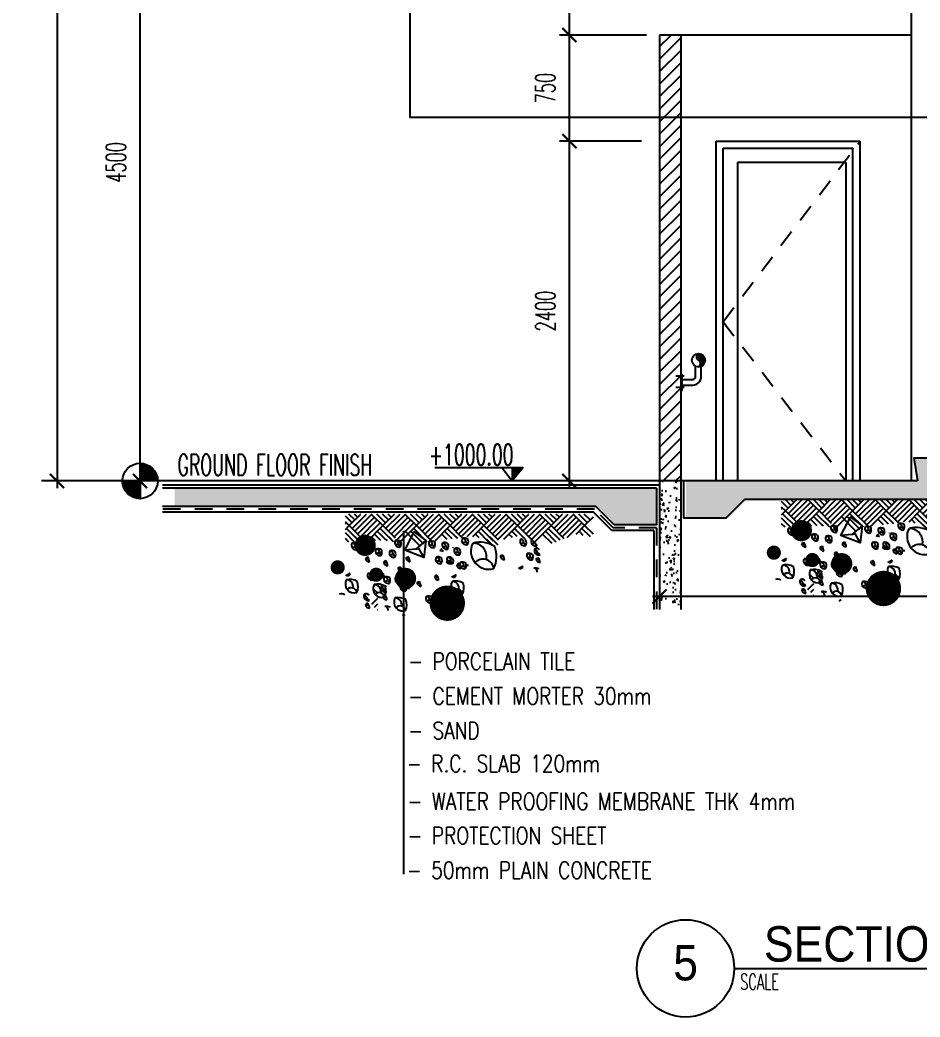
# Model space of a CAD drawing. Extents: x 417906 to 836305, y 43280 to 86914.
# Drawn here: x 418166.91 to 418173.27, y 43448.3 to 43455.34 of the extents above; entities that cross this region are included whole.
import ezdxf
from ezdxf.enums import TextEntityAlignment as Align

# ---------------------------------------------------------------- set-up
doc = ezdxf.new("R2010")
doc.units = 0
doc.header["$MEASUREMENT"] = 0
doc.header["$PDMODE"] = 3
doc.header["$PDSIZE"] = 0.1
doc.linetypes.add('HIDDEN2', pattern=[0.1875, 0.125, -0.0625])
doc.layers.get('0').update_dxf_attribs({"linetype": 'CONTINUOUS'})
doc.layers.get('DEFPOINTS').update_dxf_attribs({"linetype": 'CONTINUOUS'})
for name, color, linetype in [('AC', 2, 'CONTINUOUS'), ('Axisname', 6, 'CONTINUOUS'), ('DIM-OUT', 4, 'CONTINUOUS'), ('DOOR', 4, 'CONTINUOUS'), ('EL', 2, 'CONTINUOUS'), ('EL-LEVS', 4, 'CONTINUOUS'), ('ELE', 3, 'CONTINUOUS'), ('ELEV-LEV', 3, 'CONTINUOUS'), ('ELEV-MARK', 6, 'CONTINUOUS'), ('gravel', 11, 'CONTINUOUS'), ('HAND', 2, 'CONTINUOUS'), ('Hatch', 11, 'CONTINUOUS'), ('HatchA', 11, 'CONTINUOUS'), ('SHAFT', 3, 'CONTINUOUS'), ('TXT', 2, 'CONTINUOUS'), ('TXT1', 2, 'CONTINUOUS'), ('TXT2', 6, 'CONTINUOUS'), ('WALL', 6, 'CONTINUOUS'), ('WIN', 3, 'CONTINUOUS')]:
    doc.layers.add(name, color=color, linetype=linetype)
doc.styles.add('ROMANS', font='ROMANS.shx', dxfattribs={"width": 0.6})
doc.styles.add('TTXT', font='swisse.ttf', dxfattribs={"width": 0.6})
doc.dimstyles.new('STANDARD in', dxfattribs={"dimtxt": 0.14, "dimasz": 0.1, "dimexe": 0.07, "dimexo": 0.05, "dimgap": 0.1, "dimtad": 1, "dimdec": 0, "dimlfac": 1000, "dimzin": 0, "dimdsep": 46, "dimtxsty": 'ROMANS', "dimblk": 'ARCHTICK', "dimcen": 0.05, "dimdle": 0.05, "dimclrd": 4, "dimclre": 4, "dimclrt": 2, "dimadec": 0, "dimazin": 0, "dimtfac": 1, "dimtdec": 0, "dimtmove": 2, "dimatfit": 3, "dimfxl": 0, "dimtolj": 1, "dimtzin": 0, "dimarcsym": 0})
pattern_1 = [(50, (21.14126, 0), (0.14345203652, -0.012550426997), [0.015, -0.165]), (355, (21.14126, 0), (-0.027750266723, 0.15043842674), [0.012, -0.132]), (100.4514, (21.15322, -0.00105), (0.115701876343, 0.13788790841), [0.012748038, -0.1402284224]), (46.1842, (21.14126, 0.04), (0.213448209725, -0.033103802866), [0.0225, -0.2475]), (96.6356, (21.15905, 0.03724), (0.18693254111, 0.19482357418), [0.0191220576, -0.2103426]), (351.1842, (21.14126, 0.04), (0.18693238903, 0.19482372019), [0.018, -0.198]), (21, (21.16126, 0.03), (0.119381410424, -0.080523778133), [0.015, -0.165]), (326, (21.16126, 0.03), (0.048663066384, 0.14503000901), [0.012, -0.132]), (71.4514, (21.17121, 0.02329), (0.168044525716, 0.06450609934), [0.012748038, -0.1402284224]), (37.5, (21.141264, 0), (0.0024319710635, 0.066578770766), [0, -0.1304, 0, -0.134, 0, -0.1325]), (7.5, (21.141264, 0), (0.052613907488, 0.078882342376), [0, -0.0764, 0, -0.1274, 0, -0.0505]), (327.5, (21.096664, 0), (0.1067644872345, -0.004510974347), [0, -0.05, 0, -0.156, 0, -0.207]), (317.5, (21.07666, 0), (0.116637233868, 0.020020996466), [0, -0.065, 0, -0.1036, 0, -0.147])]

# ---------------------------------------------------------------- blocks, each defined once
blk = doc.blocks.new('_ARCHTICK')
at = {"color": 0, "linetype": 'ByBlock', "const_width": 0.15}
blk.add_lwpolyline([(-0.5, -0.5), (0.5, 0.5)], dxfattribs=at)
blk = doc.blocks.new('*D175')
at = {"layer": 'DEFPOINTS', "color": 0}
for p in [(418167.7587, 43456.5847), (418167.9875, 43456.5847), (418167.9875, 43452.0847)]:
    blk.add_point(p, dxfattribs=at)
at = {"layer": 'DIM-OUT', "color": 4, "lineweight": -2}
for p, q in [((418167.7587, 43452.0347), (418167.7587, 43456.6347)), ((418167.9375, 43456.5847), (418167.6887, 43456.5847)), ((418167.9375, 43452.0847), (418167.6887, 43452.0847))]:
    blk.add_line(p, q, dxfattribs=at)
at = {"layer": 'DIM-OUT', "color": 4, "lineweight": -2, "xscale": 0.1, "yscale": 0.1, "zscale": 0.1}
for p, rotation in [((418167.7587, 43456.5847), 90), ((418167.7587, 43452.0847), 270)]:
    blk.add_blockref('_ARCHTICK', p, dxfattribs=dict(at, rotation=rotation))
at = {"layer": 'DIM-OUT', "color": 2, "insert": (418167.5887, 43454.3347), "char_height": 0.14, "attachment_point": 5, "rotation": 90, "style": 'ROMANS'}
blk.add_mtext('\\A1;4500', dxfattribs=at)
blk = doc.blocks.new('*D178')
at = {"layer": 'DEFPOINTS', "color": 0}
for p in [(418167.9435, 43466.4847), (418167.1724, 43452.0847), (418167.9435, 43452.0847)]:
    blk.add_point(p, dxfattribs=at)
at = {"layer": 'DIM-OUT', "color": 4, "lineweight": -2}
for p, q in [((418167.8935, 43466.4847), (418167.1024, 43466.4847)), ((418167.1724, 43466.5347), (418167.1724, 43452.0347)), ((418167.8935, 43452.0847), (418167.1024, 43452.0847))]:
    blk.add_line(p, q, dxfattribs=at)
at = {"layer": 'DIM-OUT', "color": 4, "lineweight": -2, "xscale": 0.1, "yscale": 0.1, "zscale": 0.1}
for p, rotation in [((418167.1724, 43466.4847), 90), ((418167.1724, 43452.0847), 270)]:
    blk.add_blockref('_ARCHTICK', p, dxfattribs=dict(at, rotation=rotation))
at = {"layer": 'DIM-OUT', "color": 2, "insert": (418167.0024, 43459.2847), "char_height": 0.14, "attachment_point": 5, "rotation": 90, "style": 'ROMANS'}
blk.add_mtext('\\A1;14400', dxfattribs=at)
blk = doc.blocks.new('*X9')
at = {"color": 0}
for p, q in [((64.922, 92.304), (64.934, 92.317)), ((64.923, 92.288), (64.952, 92.317)), ((64.925, 92.273), (64.97, 92.317)), ((64.928, 92.258), (64.987, 92.317)), ((64.932, 92.244), (65.005, 92.317)), ((64.937, 92.231), (65.023, 92.317)), ((64.942, 92.218), (65.04, 92.317)), ((64.947, 92.206), (65.058, 92.317)), ((64.953, 92.195), (65.076, 92.317)), ((64.96, 92.184), (65.093, 92.317)), ((64.967, 92.173), (65.111, 92.317)), ((64.975, 92.163), (65.129, 92.317)), ((64.983, 92.153), (65.146, 92.317)), ((64.991, 92.144), (65.164, 92.317)), ((65, 92.135), (65.171, 92.307)), ((65.009, 92.127), (65.171, 92.289)), ((65.019, 92.119), (65.171, 92.271)), ((65.029, 92.111), (65.171, 92.254)), ((65.04, 92.104), (65.171, 92.236)), ((65.051, 92.098), (65.171, 92.218)), ((65.063, 92.092), (65.171, 92.201)), ((65.075, 92.086), (65.171, 92.183)), ((65.088, 92.081), (65.171, 92.165)), ((65.101, 92.077), (65.171, 92.148)), ((65.115, 92.073), (65.171, 92.13)), ((65.13, 92.071), (65.171, 92.112)), ((65.145, 92.068), (65.171, 92.094)), ((65.162, 92.067), (65.171, 92.077))]:
    blk.add_line(p, q, dxfattribs=at)
blk = doc.blocks.new('*X8')
at = {"color": 0}
for p, q in [((65.171, 92.554), (65.184, 92.567)), ((65.171, 92.536), (65.2, 92.565)), ((65.171, 92.519), (65.216, 92.563)), ((65.171, 92.501), (65.23, 92.56)), ((65.171, 92.483), (65.244, 92.556)), ((65.171, 92.466), (65.257, 92.552)), ((65.171, 92.448), (65.27, 92.547)), ((65.171, 92.43), (65.282, 92.541)), ((65.171, 92.413), (65.294, 92.535)), ((65.171, 92.395), (65.305, 92.528)), ((65.171, 92.377), (65.315, 92.521)), ((65.171, 92.36), (65.326, 92.514)), ((65.171, 92.342), (65.335, 92.506)), ((65.171, 92.324), (65.345, 92.497)), ((65.182, 92.317), (65.353, 92.489)), ((65.2, 92.317), (65.362, 92.479)), ((65.217, 92.317), (65.37, 92.469)), ((65.235, 92.317), (65.377, 92.459)), ((65.253, 92.317), (65.384, 92.449)), ((65.27, 92.317), (65.391, 92.437)), ((65.288, 92.317), (65.397, 92.426)), ((65.306, 92.317), (65.402, 92.414)), ((65.323, 92.317), (65.407, 92.401)), ((65.341, 92.317), (65.411, 92.387)), ((65.359, 92.317), (65.415, 92.373)), ((65.376, 92.317), (65.418, 92.359)), ((65.394, 92.317), (65.42, 92.343)), ((65.412, 92.317), (65.421, 92.327))]:
    blk.add_line(p, q, dxfattribs=at)
blk = doc.blocks.new('*D180')
at = {"layer": 'DEFPOINTS', "color": 0}
for p in [(418170.7918, 43454.4847), (418171.3513, 43454.4847), (418171.0207, 43452.0847)]:
    blk.add_point(p, dxfattribs=at)
at = {"layer": 'DIM-OUT', "color": 4, "lineweight": -2}
for p, q in [((418170.7918, 43452.0347), (418170.7918, 43454.5347)), ((418171.3013, 43454.4847), (418170.7218, 43454.4847)), ((418170.9707, 43452.0847), (418170.7218, 43452.0847))]:
    blk.add_line(p, q, dxfattribs=at)
at = {"layer": 'DIM-OUT', "color": 4, "lineweight": -2, "xscale": 0.1, "yscale": 0.1, "zscale": 0.1}
for p, rotation in [((418170.7918, 43454.4847), 90), ((418170.7918, 43452.0847), 270)]:
    blk.add_blockref('_ARCHTICK', p, dxfattribs=dict(at, rotation=rotation))
at = {"layer": 'DIM-OUT', "color": 2, "insert": (418170.6218, 43453.2847), "char_height": 0.14, "attachment_point": 5, "rotation": 90, "style": 'ROMANS'}
blk.add_mtext('\\A1;2400', dxfattribs=at)
blk = doc.blocks.new('*D181')
at = {"layer": 'DEFPOINTS', "color": 0}
for p in [(418170.7918, 43455.2347), (418171.3319, 43455.2347), (418171.3513, 43454.4847)]:
    blk.add_point(p, dxfattribs=at)
at = {"layer": 'DIM-OUT', "color": 4, "lineweight": -2}
for p, q in [((418170.7918, 43454.4347), (418170.7918, 43455.2847)), ((418171.2819, 43455.2347), (418170.7218, 43455.2347)), ((418171.3013, 43454.4847), (418170.7218, 43454.4847))]:
    blk.add_line(p, q, dxfattribs=at)
at = {"layer": 'DIM-OUT', "color": 4, "lineweight": -2, "xscale": 0.1, "yscale": 0.1, "zscale": 0.1}
for p, rotation in [((418170.7918, 43455.2347), 90), ((418170.7918, 43454.4847), 270)]:
    blk.add_blockref('_ARCHTICK', p, dxfattribs=dict(at, rotation=rotation))
at = {"layer": 'DIM-OUT', "color": 2, "insert": (418170.6218, 43454.8597), "char_height": 0.14, "attachment_point": 5, "rotation": 90, "style": 'ROMANS'}
blk.add_mtext('\\A1;750', dxfattribs=at)
blk = doc.blocks.new('*D182')
at = {"layer": 'DEFPOINTS', "color": 0}
for p in [(418170.7918, 43456.5847), (418171.2287, 43456.5847), (418171.3864, 43455.2347)]:
    blk.add_point(p, dxfattribs=at)
at = {"layer": 'DIM-OUT', "color": 4, "lineweight": -2}
for p, q in [((418170.7918, 43455.1847), (418170.7918, 43456.6347)), ((418171.1787, 43456.5847), (418170.7218, 43456.5847)), ((418171.3364, 43455.2347), (418170.7218, 43455.2347))]:
    blk.add_line(p, q, dxfattribs=at)
at = {"layer": 'DIM-OUT', "color": 4, "lineweight": -2, "xscale": 0.1, "yscale": 0.1, "zscale": 0.1}
for p, rotation in [((418170.7918, 43456.5847), 90), ((418170.7918, 43455.2347), 270)]:
    blk.add_blockref('_ARCHTICK', p, dxfattribs=dict(at, rotation=rotation))
at = {"layer": 'DIM-OUT', "color": 2, "insert": (418170.6218, 43455.9097), "char_height": 0.14, "attachment_point": 5, "rotation": 90, "style": 'ROMANS'}
blk.add_mtext('\\A1;1350', dxfattribs=at)
blk = doc.blocks.new('GRAVEL-1')
for p, q in [((0.0234, -0.0234), (0, 0)), ((0.0333, -0.0135), (0.0122, 0.0076)), ((0.0135, -0.0333), (0.0545, 0.0076)), ((0.0234, -0.0432), (0.0743, 0.0076)), ((0.0432, -0.0036), (0.032, 0.0076)), ((0.0333, -0.0531), (0.0927, 0.0063)), ((0.0531, 0.0063), (0.0518, 0.0076)), ((0.1323, -0.0333), (0.0914, 0.0076)), ((0.1422, -0.0234), (0.1112, 0.0076)), ((0.1521, -0.0135), (0.131, 0.0076)), ((0.1323, -0.0333), (0.1733, 0.0076)), ((0.1422, -0.0432), (0.1931, 0.0076)), ((0.162, -0.0036), (0.1508, 0.0076)), ((0.1521, -0.0531), (0.2115, 0.0063)), ((0.1719, 0.0063), (0.1706, 0.0076)), ((0.2511, -0.0333), (0.2102, 0.0076)), ((0.261, -0.0234), (0.23, 0.0076)), ((0.2709, -0.0135), (0.2498, 0.0076)), ((0.2511, -0.0333), (0.292, 0.0076)), ((0.261, -0.0432), (0.3118, 0.0076)), ((0.2808, -0.0036), (0.2696, 0.0076)), ((0.2709, -0.0531), (0.3303, 0.0063)), ((0.2907, 0.0063), (0.2894, 0.0076)), ((0.3699, -0.0333), (0.329, 0.0076)), ((0.3798, -0.0234), (0.3488, 0.0076)), ((0.3897, -0.0135), (0.3686, 0.0076)), ((0.3699, -0.0333), (0.4108, 0.0076)), ((0.3798, -0.0432), (0.4306, 0.0076)), ((0.3996, -0.0036), (0.3884, 0.0076)), ((0.3897, -0.0531), (0.4491, 0.0063)), ((0.4095, 0.0063), (0.4082, 0.0076)), ((0.4887, -0.0333), (0.4478, 0.0076)), ((0.4986, -0.0234), (0.4676, 0.0076)), ((0.5085, -0.0135), (0.4874, 0.0076)), ((0.4887, -0.0333), (0.5296, 0.0076)), ((0.4986, -0.0432), (0.5494, 0.0076)), ((0.5184, -0.0036), (0.5072, 0.0076)), ((0.5085, -0.0531), (0.5679, 0.0063)), ((0.5283, 0.0063), (0.527, 0.0076)), ((0.6075, -0.0333), (0.5666, 0.0076)), ((0.6174, -0.0234), (0.5864, 0.0076)), ((0.6273, -0.0135), (0.6062, 0.0076)), ((0.6075, -0.0333), (0.6484, 0.0076)), ((0.6174, -0.0432), (0.6682, 0.0076)), ((0.6372, -0.0036), (0.626, 0.0076)), ((0.6273, -0.0531), (0.6867, 0.0063)), ((0.6471, 0.0063), (0.6458, 0.0076)), ((0.7263, -0.0333), (0.6854, 0.0076)), ((0.7362, -0.0234), (0.7052, 0.0076)), ((0.7461, -0.0135), (0.725, 0.0076)), ((0.7263, -0.0333), (0.7672, 0.0076)), ((0.7362, -0.0432), (0.787, 0.0076)), ((0.756, -0.0036), (0.7448, 0.0076)), ((0.7461, -0.0531), (0.8055, 0.0063)), ((0.7659, 0.0063), (0.7646, 0.0076)), ((0.8451, -0.0333), (0.8042, 0.0076)), ((0.855, -0.0234), (0.824, 0.0076)), ((0.8649, -0.0135), (0.8438, 0.0076)), ((0.0135, -0.0333), (0, -0.0198)), ((0, -0.0271), (0.0036, -0.0234)), ((0, -0.0469), (0.0135, -0.0333)), ((0.0715, -0.0913), (0.0135, -0.0333)), ((0.0432, -0.063), (0.1026, -0.0036)), ((0.0531, -0.0729), (0.1125, -0.0135)), ((0.063, -0.0828), (0.1224, -0.0234)), ((0.0743, -0.0913), (0.1323, -0.0333)), ((0.1767, -0.0777), (0.1323, -0.0333)), ((0.162, -0.063), (0.2214, -0.0036)), ((0.1719, -0.0729), (0.2313, -0.0135)), ((0.1732, -0.0915), (0.2412, -0.0234)), ((0.1893, -0.0951), (0.2511, -0.0333)), ((0.3091, -0.0913), (0.2511, -0.0333)), ((0.2808, -0.063), (0.3402, -0.0036)), ((0.2907, -0.0729), (0.3501, -0.0135)), ((0.3006, -0.0828), (0.36, -0.0234)), ((0.3119, -0.0913), (0.3699, -0.0333)), ((0.4126, -0.076), (0.3699, -0.0333)), ((0.3996, -0.063), (0.459, -0.0036)), ((0.4095, -0.0729), (0.4689, -0.0135)), ((0.4306, -0.0717), (0.4788, -0.0234)), ((0.4507, -0.0714), (0.4887, -0.0333)), ((0.5404, -0.085), (0.4887, -0.0333)), ((0.5184, -0.063), (0.5778, -0.0036)), ((0.5283, -0.0729), (0.5877, -0.0135)), ((0.5382, -0.0828), (0.5976, -0.0234)), ((0.5595, -0.0813), (0.6075, -0.0333)), ((0.6674, -0.0932), (0.6075, -0.0333)), ((0.6372, -0.063), (0.6966, -0.0036)), ((0.6471, -0.0729), (0.7065, -0.0135)), ((0.657, -0.0828), (0.7164, -0.0234)), ((0.6666, -0.0931), (0.7263, -0.0333)), ((0.7727, -0.0798), (0.7263, -0.0333)), ((0.756, -0.063), (0.8154, -0.0036)), ((0.7659, -0.0729), (0.8253, -0.0135)), ((0.7828, -0.0758), (0.8352, -0.0234)), ((0.8154, -0.063), (0.8451, -0.0333)), ((0.8451, -0.0333), (0.8759, -0.0025)), ((0.8759, -0.0641), (0.8451, -0.0333)), ((0.032, -0.0913), (0, -0.0594)), ((0.0517, -0.0913), (0.0036, -0.0432)), ((0.1255, -0.0859), (0.1026, -0.063)), ((0.1442, -0.0848), (0.1125, -0.0531)), ((0.1699, -0.0907), (0.1224, -0.0432)), ((0.2616, -0.1032), (0.2115, -0.0531)), ((0.2774, -0.0992), (0.2313, -0.0531)), ((0.2893, -0.0913), (0.2412, -0.0432)), ((0.3598, -0.0826), (0.3402, -0.063)), ((0.3774, -0.0804), (0.3501, -0.0531)), ((0.395, -0.0782), (0.36, -0.0432)), ((0.4722, -0.0763), (0.459, -0.063)), ((0.5071, -0.0913), (0.4689, -0.0531)), ((0.5237, -0.0882), (0.4788, -0.0432)), ((0.5902, -0.0754), (0.5778, -0.063)), ((0.6068, -0.0722), (0.5877, -0.0531)), ((0.6374, -0.0831), (0.5976, -0.0432)), ((0.73, -0.0965), (0.6966, -0.063)), ((0.7447, -0.0913), (0.7065, -0.0531)), ((0.7585, -0.0853), (0.7164, -0.0432)), ((0.8403, -0.0682), (0.8253, -0.0531)), ((0.8652, -0.0733), (0.8352, -0.0432)), ((0.0122, -0.0913), (0, -0.0792)), ((0.0691, -0.1072), (0.0348, -0.0729)), ((0.0881, -0.0881), (0.0828, -0.0828)), ((0.1068, -0.087), (0.0927, -0.0729)), ((0.1479, -0.0871), (0.1437, -0.0828)), ((0.1655, -0.0849), (0.1536, -0.0729)), ((0.3968, -0.0786), (0.3912, -0.0729)), ((0.5196, -0.1024), (0.5001, -0.0828)), ((0.5391, -0.1021), (0.51, -0.0729)), ((0.3811, -0.1121), (0.3811, -0.1106)), ((0.3585, -0.1615), (0.3592, -0.1599)), ((0.3585, -0.163), (0.3585, -0.1615)), ((0.3592, -0.1637), (0.3585, -0.163)), ((0.3592, -0.1599), (0.36, -0.1592)), ((0.3592, -0.1645), (0.3592, -0.1637)), ((0.36, -0.1652), (0.3592, -0.1645)), ((0.36, -0.1592), (0.3615, -0.1577)), ((0.3615, -0.1668), (0.36, -0.1652)), ((0.3615, -0.1569), (0.3638, -0.1569)), ((0.3615, -0.1577), (0.3615, -0.1569)), ((0.3623, -0.1668), (0.3615, -0.1668)), ((0.363, -0.1675), (0.3623, -0.1668)), ((0.363, -0.1622), (0.3661, -0.1615)), ((0.3638, -0.1675), (0.363, -0.1675)), ((0.3638, -0.1569), (0.3638, -0.1577)), ((0.3638, -0.1577), (0.3661, -0.1577)), ((0.3638, -0.1683), (0.3638, -0.1675)), ((0.3691, -0.1683), (0.3638, -0.1683)), ((0.3661, -0.1577), (0.3661, -0.1584)), ((0.3661, -0.1584), (0.3668, -0.1584)), ((0.3661, -0.1615), (0.3699, -0.1607)), ((0.3661, -0.1652), (0.3668, -0.1645)), ((0.3661, -0.166), (0.3661, -0.1652)), ((0.3691, -0.166), (0.3661, -0.166)), ((0.3668, -0.1584), (0.3676, -0.1592)), ((0.3668, -0.1645), (0.3676, -0.1637)), ((0.3676, -0.1592), (0.3691, -0.1592)), ((0.3676, -0.1637), (0.3691, -0.1637)), ((0.3683, -0.1637), (0.3683, -0.1645)), ((0.3714, -0.1637), (0.3683, -0.1637)), ((0.3691, -0.1592), (0.3691, -0.1599)), ((0.3691, -0.1599), (0.3706, -0.1599)), ((0.3691, -0.1615), (0.3691, -0.1607)), ((0.3699, -0.1615), (0.3691, -0.1615)), ((0.3691, -0.163), (0.3691, -0.1637)), ((0.3691, -0.1637), (0.3691, -0.163)), ((0.3691, -0.1637), (0.3706, -0.1637)), ((0.3691, -0.1668), (0.3691, -0.166)), ((0.3752, -0.1668), (0.3691, -0.1668)), ((0.3714, -0.1675), (0.3691, -0.1683)), ((0.3699, -0.1607), (0.3699, -0.1615)), ((0.3706, -0.1599), (0.3706, -0.1607)), ((0.3706, -0.1607), (0.3714, -0.1607)), ((0.3706, -0.1637), (0.3714, -0.1645)), ((0.3714, -0.1607), (0.3714, -0.1615)), ((0.3714, -0.1615), (0.3721, -0.1622)), ((0.3714, -0.1645), (0.3714, -0.1637)), ((0.3737, -0.1675), (0.3714, -0.1675)), ((0.3721, -0.1622), (0.3729, -0.1622)), ((0.3729, -0.1622), (0.3737, -0.1637)), ((0.3737, -0.163), (0.3737, -0.1675)), ((0.3737, -0.1637), (0.3737, -0.1645)), ((0.3737, -0.1645), (0.3744, -0.1645)), ((0.3744, -0.1645), (0.3752, -0.1652)), ((0.3752, -0.1652), (0.3759, -0.1652)), ((0.3759, -0.166), (0.3752, -0.1668)), ((0.3759, -0.1652), (0.3759, -0.166)), ((0.4287, -0.174), (0.4272, -0.174)), ((0.4295, -0.1747), (0.4287, -0.174)), ((0.434, -0.1747), (0.4295, -0.1747)), ((0.4348, -0.174), (0.434, -0.1747)), ((0.0036, -0.2073), (0.0052, -0.2073)), ((0.0036, -0.2089), (0.0036, -0.2073)), ((0.0044, -0.2096), (0.0036, -0.2089)), ((0.0044, -0.2104), (0.0044, -0.2096)), ((0.0059, -0.2104), (0.0044, -0.2104)), ((0.0052, -0.2066), (0.0067, -0.2066)), ((0.0052, -0.2073), (0.0052, -0.2066)), ((0.0067, -0.2111), (0.0059, -0.2104)), ((0.0067, -0.2066), (0.0074, -0.2058)), ((0.0112, -0.2111), (0.0067, -0.2111)), ((0.0074, -0.2058), (0.009, -0.2058)), ((0.009, -0.2058), (0.0097, -0.2051)), ((0.0097, -0.2051), (0.0105, -0.2043)), ((0.0105, -0.2043), (0.0112, -0.2043)), ((0.0112, -0.2043), (0.012, -0.2035)), ((0.012, -0.2104), (0.0112, -0.2111)), ((0.012, -0.2035), (0.0127, -0.2028)), ((0.0127, -0.2096), (0.012, -0.2104)), ((0.0127, -0.2028), (0.0135, -0.202)), ((0.0143, -0.2089), (0.0127, -0.2096)), ((0.0135, -0.202), (0.0158, -0.202)), ((0.0143, -0.2051), (0.0143, -0.2089)), ((0.015, -0.2028), (0.015, -0.2035)), ((0.0158, -0.2028), (0.015, -0.2028)), ((0.0158, -0.202), (0.0158, -0.2028)), ((0.3828, -0.2115), (0.3835, -0.2107)), ((0.3835, -0.2107), (0.3843, -0.21)), ((0.3843, -0.21), (0.385, -0.21)), ((0.385, -0.21), (0.3858, -0.2092)), ((0.3858, -0.2092), (0.3865, -0.2085)), ((0.3865, -0.2085), (0.3873, -0.2077)), ((0.3873, -0.2077), (0.3896, -0.2077)), ((0.3881, -0.2107), (0.3881, -0.2145)), ((0.3888, -0.2085), (0.3888, -0.2092)), ((0.3896, -0.2085), (0.3888, -0.2085)), ((0.3896, -0.2077), (0.3896, -0.2085)), ((0.6134, -0.1823), (0.6149, -0.1823)), ((0.6134, -0.1838), (0.6134, -0.1823)), ((0.6142, -0.1846), (0.6134, -0.1838)), ((0.6142, -0.1853), (0.6142, -0.1846)), ((0.6157, -0.1853), (0.6142, -0.1853)), ((0.6149, -0.1815), (0.6164, -0.1815)), ((0.6149, -0.1823), (0.6149, -0.1815)), ((0.6164, -0.1861), (0.6157, -0.1853)), ((0.6164, -0.1815), (0.6172, -0.1808)), ((0.621, -0.1861), (0.6164, -0.1861)), ((0.6172, -0.1808), (0.6187, -0.1808)), ((0.6187, -0.1808), (0.6195, -0.18)), ((0.6195, -0.18), (0.6202, -0.1792)), ((0.6202, -0.1792), (0.621, -0.1792)), ((0.621, -0.1792), (0.6217, -0.1785)), ((0.6217, -0.1853), (0.621, -0.1861)), ((0.6217, -0.1785), (0.6225, -0.1777)), ((0.6225, -0.1846), (0.6217, -0.1853)), ((0.6225, -0.1777), (0.6233, -0.177)), ((0.624, -0.1838), (0.6225, -0.1846)), ((0.6233, -0.177), (0.6255, -0.177)), ((0.624, -0.18), (0.624, -0.1838)), ((0.6248, -0.1777), (0.6248, -0.1785)), ((0.6255, -0.1777), (0.6248, -0.1777)), ((0.6255, -0.177), (0.6255, -0.1777)), ((0.2268, -0.2325), (0.2252, -0.2325)), ((0.2275, -0.2333), (0.2268, -0.2325)), ((0.2321, -0.2333), (0.2275, -0.2333)), ((0.2328, -0.2325), (0.2321, -0.2333)), ((0.3774, -0.213), (0.379, -0.213)), ((0.3774, -0.2145), (0.3774, -0.213)), ((0.3782, -0.2153), (0.3774, -0.2145)), ((0.3782, -0.216), (0.3782, -0.2153)), ((0.3797, -0.216), (0.3782, -0.216)), ((0.379, -0.2122), (0.3805, -0.2122)), ((0.379, -0.213), (0.379, -0.2122)), ((0.3805, -0.2168), (0.3797, -0.216)), ((0.3805, -0.2122), (0.3812, -0.2115)), ((0.385, -0.2168), (0.3805, -0.2168)), ((0.3812, -0.2115), (0.3828, -0.2115)), ((0.3858, -0.216), (0.385, -0.2168)), ((0.3865, -0.2153), (0.3858, -0.216)), ((0.3881, -0.2145), (0.3865, -0.2153)), ((0.113, -0.2713), (0.1018, -0.2601)), ((0.0932, -0.3109), (0.1141, -0.29)), ((0.1031, -0.3208), (0.1141, -0.3098)), ((0.113, -0.3307), (0.1141, -0.3296)), ((0.3868, -0.3396), (0.3883, -0.3396)), ((0.3868, -0.3412), (0.3868, -0.3396)), ((0.3876, -0.3419), (0.3868, -0.3412)), ((0.3876, -0.3427), (0.3876, -0.3419)), ((0.3891, -0.3427), (0.3876, -0.3427)), ((0.3883, -0.3389), (0.3898, -0.3389)), ((0.3883, -0.3396), (0.3883, -0.3389)), ((0.3898, -0.3434), (0.3891, -0.3427)), ((0.3898, -0.3389), (0.3906, -0.3381)), ((0.3944, -0.3434), (0.3898, -0.3434)), ((0.3906, -0.3381), (0.3921, -0.3381)), ((0.3921, -0.3381), (0.3929, -0.3374)), ((0.3929, -0.3374), (0.3936, -0.3366)), ((0.3936, -0.3366), (0.3944, -0.3366)), ((0.3944, -0.3366), (0.3951, -0.3359)), ((0.3951, -0.3427), (0.3944, -0.3434))]:
    blk.add_line(p, q)
for points in [[(0.2483, -0.117), (0.2096, -0.1197), (0.2434, -0.0559), (0.2846, -0.0859), (0.2483, -0.117), (0.2598, -0.113)], [(0.2771, -0.1459), (0.2096, -0.1197), (0.2434, -0.0559), (0.2846, -0.0859), (0.2771, -0.1459), (0.2598, -0.113)]]:
    blk.add_lwpolyline(points)
for centre, radius, start, end in [((0.0374, -0.1028), 0.0158, 152.5985, 286.2909), ((0.0295, -0.1202), 0.0255, 58.8595, 103.9678), ((0.0235, -0.1075), 0.012, 347.2666, 90.4292), ((0.019, -0.1072), 0.0253, 334.8478, 20.4244), ((0.1901, -0.0934), 0.0158, 152.5985, 286.2909), ((0.1821, -0.1108), 0.0255, 58.8595, 103.9678), ((0.1761, -0.0981), 0.012, 347.2666, 90.4292), ((0.1849, -0.11), 0.00965, 8.1957, 137.54), ((0.1716, -0.0978), 0.0253, 334.8478, 20.4244), ((0.3102, -0.0958), 0.0158, 152.5985, 286.2909), ((0.3023, -0.1132), 0.0255, 58.8595, 103.9678), ((0.2962, -0.1005), 0.012, 347.2666, 90.4292), ((0.3051, -0.1123), 0.00965, 8.1957, 137.54), ((0.2917, -0.1002), 0.0253, 334.8478, 20.4244), ((0.3571, -0.1012), 0.0158, 152.5985, 286.2909), ((0.3492, -0.1186), 0.0255, 58.8595, 103.9678), ((0.3431, -0.1059), 0.012, 347.2666, 90.4292), ((0.3387, -0.1056), 0.0253, 334.8478, 20.4244), ((0.4275, -0.0852), 0.0158, 152.5985, 286.2909), ((0.4195, -0.1026), 0.0255, 58.8595, 103.9678), ((0.4135, -0.0899), 0.012, 347.2666, 90.4292), ((0.4224, -0.1018), 0.00965, 8.1957, 137.54), ((0.409, -0.0896), 0.0253, 334.8478, 20.4244), ((0.5064, -0.1241), 0.0634, 152.5985, 286.2909), ((0.4747, -0.1938), 0.1018, 58.8595, 103.9678), ((0.4505, -0.143), 0.048, 347.2666, 90.4292), ((0.6325, -0.0888), 0.0158, 152.5985, 286.2909), ((0.6185, -0.0935), 0.012, 347.2666, 90.4292), ((0.6274, -0.1054), 0.00965, 8.1957, 137.54), ((0.614, -0.0933), 0.0253, 334.8478, 20.4244), ((0.6722, -0.0893), 0.0158, 152.5985, 286.2909), ((0.6671, -0.1059), 0.00965, 8.1957, 137.54), ((0.0323, -0.1194), 0.00965, 8.1957, 137.54), ((0.1222, -0.1235), 0.0158, 152.5985, 286.2909), ((0.1143, -0.1409), 0.0255, 58.8595, 103.9678), ((0.1083, -0.1282), 0.012, 347.2666, 90.4292), ((0.1171, -0.1401), 0.00965, 8.1957, 137.54), ((0.1038, -0.128), 0.0253, 334.8478, 20.4244), ((0.171, -0.1296), 0.0158, 152.5985, 286.2909), ((0.1631, -0.147), 0.0255, 58.8595, 103.9678), ((0.157, -0.1343), 0.012, 347.2666, 90.4292), ((0.1659, -0.1462), 0.00965, 8.1957, 137.54), ((0.1525, -0.1341), 0.0253, 334.8478, 20.4244), ((0.6916, -0.7313), 0.7072, 119.6482, 120.4094), ((0.3253, -0.1744), 0.0536, 67.0537, 81.1235), ((0.352, -0.1177), 0.00965, 8.1957, 137.54), ((0.3994, -0.121), 0.0158, 152.5985, 286.2909), ((0.3915, -0.1384), 0.0255, 58.8595, 103.9678), ((0.3854, -0.1257), 0.012, 347.2666, 90.4292), ((0.3943, -0.1375), 0.00965, 8.1957, 137.54), ((0.3809, -0.1254), 0.0253, 334.8478, 20.4244), ((0.4326, -0.1419), 0.1012, 334.8478, 20.4244), ((0.9049, -0.7515), 0.7072, 119.6482, 120.4094), ((0.5282, -0.1568), 0.0335, 4.0809, 36.4887), ((0.6562, -0.1392), 0.0158, 152.5985, 286.2909), ((0.6483, -0.1567), 0.0255, 58.8595, 103.9678), ((0.6423, -0.144), 0.012, 347.2666, 90.4292), ((0.6378, -0.1437), 0.0253, 334.8478, 20.4244), ((0.6831, -0.1215), 0.0158, 152.5985, 286.2909), ((0.6746, -0.1263), 0.0133, 32.5978, 114.4008), ((0.6003, -0.1724), 0.09, 27.4572, 40.2486), ((0.6765, -0.1431), 0.0129, 30.1038, 115.6319), ((0.4286, -0.7591), 0.7072, 119.6482, 120.4094), ((0.0623, -0.2021), 0.0536, 67.0537, 81.1235), ((0.0869, -0.1453), 0.0168, 193.357, 264.1172), ((0.0869, -0.1453), 0.0168, 193.357, 264.1172), ((0.0518, -0.1644), 0.0335, 4.0809, 36.4887), ((0.4926, -0.7723), 0.7072, 119.6482, 120.4094), ((0.151, -0.1585), 0.0168, 193.357, 264.1172), ((0.151, -0.1585), 0.0168, 193.357, 264.1172), ((0.1264, -0.2153), 0.0536, 67.0537, 81.1235), ((0.1159, -0.1776), 0.0335, 4.0809, 36.4887), ((0.5717, -0.7579), 0.7072, 119.6482, 120.4094), ((0.2055, -0.2009), 0.0536, 67.0537, 81.1235), ((0.2301, -0.1441), 0.0168, 193.357, 264.1172), ((0.2301, -0.1441), 0.0168, 193.357, 264.1172), ((0.195, -0.1632), 0.0335, 4.0809, 36.4887), ((0.3345, -0.152), 0.0158, 152.5985, 286.2909), ((0.3266, -0.1694), 0.0255, 58.8595, 103.9678), ((0.3205, -0.1567), 0.012, 347.2666, 90.4292), ((0.3294, -0.1686), 0.00965, 8.1957, 137.54), ((0.316, -0.1565), 0.0253, 334.8478, 20.4244), ((0.3742, -0.1525), 0.0158, 152.5985, 286.2909), ((0.3659, -0.1611), 0.0169, 40.6725, 109.9361), ((0.3602, -0.1572), 0.012, 347.2666, 90.4292), ((0.3691, -0.169), 0.00965, 8.1957, 137.54), ((0.366, -0.1588), 0.0155, 324.8703, 34.3225), ((0.7513, -0.7823), 0.7072, 119.6482, 120.4094), ((0.4097, -0.1685), 0.0168, 193.357, 264.1172), ((0.4097, -0.1685), 0.0168, 193.357, 264.1172), ((0.3851, -0.2253), 0.0536, 67.0537, 81.1235), ((0.3746, -0.1876), 0.0335, 4.0809, 36.4887), ((0.4203, -0.17), 0.0158, 152.5985, 286.2909), ((0.4124, -0.1874), 0.0255, 58.8595, 103.9678), ((0.4063, -0.1747), 0.012, 347.2666, 90.4292), ((0.4018, -0.1744), 0.0253, 334.8478, 20.4244), ((0.4859, -0.1904), 0.0386, 8.1957, 137.54), ((0.5387, -0.1945), 0.0536, 67.0537, 81.1235), ((0.5633, -0.1377), 0.0168, 193.357, 264.1172), ((0.5633, -0.1377), 0.0168, 193.357, 264.1172), ((0.6511, -0.1558), 0.00965, 8.1957, 137.54), ((1.0312, -0.7612), 0.7072, 119.6482, 120.4094), ((0.6896, -0.1474), 0.0168, 193.357, 264.1172), ((0.6896, -0.1474), 0.0168, 193.357, 264.1172), ((0.665, -0.2042), 0.0536, 67.0537, 81.1235), ((0.6545, -0.1665), 0.0335, 4.0809, 36.4887), ((0.0934, -0.2097), 0.0158, 152.5985, 286.2909), ((0.0795, -0.2144), 0.012, 347.2666, 90.4292), ((0.075, -0.2142), 0.0253, 334.8478, 20.4244), ((0.4813, -0.8156), 0.7072, 119.6482, 120.4094), ((0.1151, -0.2586), 0.0536, 67.0537, 81.1235), ((0.1397, -0.2018), 0.0168, 193.357, 264.1172), ((0.1397, -0.2018), 0.0168, 193.357, 264.1172), ((0.1046, -0.2209), 0.0335, 4.0809, 36.4887), ((0.5435, -0.7937), 0.7072, 119.6482, 120.4094), ((0.1772, -0.2367), 0.0536, 67.0537, 81.1235), ((0.2018, -0.1799), 0.0168, 193.357, 264.1172), ((0.2018, -0.1799), 0.0168, 193.357, 264.1172), ((0.1667, -0.199), 0.0335, 4.0809, 36.4887), ((0.2168, -0.1909), 0.0158, 152.5985, 286.2909), ((0.2116, -0.2075), 0.00965, 8.1957, 137.54), ((0.1983, -0.1954), 0.0253, 334.8478, 20.4244), ((0.6727, -0.8231), 0.7072, 119.6482, 120.4094), ((0.2959, -0.2284), 0.0335, 4.0809, 36.4887), ((0.4152, -0.1865), 0.00965, 8.1957, 137.54), ((0.6714, -0.2083), 0.0255, 58.8595, 103.9678), ((0.6653, -0.1956), 0.012, 347.2666, 90.4292), ((0.0314, -0.2391), 0.0317, 152.5985, 286.2909), ((0.0156, -0.274), 0.0509, 58.8595, 103.9678), ((0.0035, -0.2486), 0.024, 347.2666, 90.4292), ((-0.0055, -0.2481), 0.0506, 334.8478, 20.4244), ((0.0883, -0.2263), 0.00965, 8.1957, 137.54), ((0.1296, -0.2561), 0.0317, 152.5985, 286.2909), ((0.1138, -0.291), 0.0509, 58.8595, 103.9678), ((0.1017, -0.2656), 0.024, 347.2666, 90.4292), ((0.1419, -0.2533), 0.0158, 152.5985, 286.2909), ((0.1334, -0.2582), 0.0133, 32.5978, 114.4008), ((0.0591, -0.3042), 0.09, 27.4572, 40.2486), ((0.1519, -0.2219), 0.0158, 152.5985, 286.2909), ((0.1439, -0.2394), 0.0255, 58.8595, 103.9678), ((0.1379, -0.2267), 0.012, 347.2666, 90.4292), ((0.1467, -0.2385), 0.00965, 8.1957, 137.54), ((0.1334, -0.2264), 0.0253, 334.8478, 20.4244), ((0.1916, -0.2224), 0.0158, 152.5985, 286.2909), ((0.1833, -0.231), 0.0169, 40.6725, 109.9361), ((0.1776, -0.2271), 0.012, 347.2666, 90.4292), ((0.1864, -0.239), 0.00965, 8.1957, 137.54), ((0.2095, -0.2491), 0.0158, 152.5985, 286.2909), ((0.2016, -0.2665), 0.0255, 58.8595, 103.9678), ((0.1955, -0.2538), 0.012, 347.2666, 90.4292), ((0.1834, -0.2287), 0.0155, 324.8703, 34.3225), ((0.5687, -0.8523), 0.7072, 119.6482, 120.4094), ((0.2025, -0.2953), 0.0536, 67.0537, 81.1235), ((0.227, -0.2385), 0.0168, 193.357, 264.1172), ((0.227, -0.2385), 0.0168, 193.357, 264.1172), ((0.191, -0.2535), 0.0253, 334.8478, 20.4244), ((0.1919, -0.2576), 0.0335, 4.0809, 36.4887), ((0.6105, -0.845), 0.7072, 119.6482, 120.4094), ((0.2443, -0.288), 0.0536, 67.0537, 81.1235), ((0.2689, -0.2312), 0.0168, 193.357, 264.1172), ((0.2689, -0.2312), 0.0168, 193.357, 264.1172), ((0.2338, -0.2503), 0.0335, 4.0809, 36.4887), ((0.331, -0.2093), 0.0168, 193.357, 264.1172), ((0.331, -0.2093), 0.0168, 193.357, 264.1172), ((0.3064, -0.2661), 0.0536, 67.0537, 81.1235), ((0.4052, -0.2448), 0.0317, 152.5985, 286.2909), ((0.3894, -0.2796), 0.0509, 58.8595, 103.9678), ((0.3773, -0.2542), 0.024, 347.2666, 90.4292), ((0.3683, -0.2537), 0.0506, 334.8478, 20.4244), ((-0.0153, -0.3), 0.0255, 58.8595, 103.9678), ((0.0212, -0.2723), 0.0193, 8.1957, 137.54), ((0.0805, -0.2827), 0.0158, 152.5985, 286.2909), ((0.072, -0.2876), 0.0133, 32.5978, 114.4008), ((-0.0022, -0.3336), 0.09, 27.4572, 40.2486), ((0.1194, -0.2893), 0.0193, 8.1957, 137.54), ((0.1353, -0.275), 0.0129, 30.1038, 115.6319), ((0.49, -0.893), 0.7072, 119.6482, 120.4094), ((0.0927, -0.265), 0.0506, 334.8478, 20.4244), ((0.1133, -0.2983), 0.0335, 4.0809, 36.4887), ((0.2044, -0.2656), 0.00965, 8.1957, 137.54), ((0.3664, -0.2882), 0.0158, 152.5985, 286.2909), ((0.3585, -0.3056), 0.0255, 58.8595, 103.9678), ((0.3525, -0.2929), 0.012, 347.2666, 90.4292), ((0.395, -0.278), 0.0193, 8.1957, 137.54), ((0.0739, -0.3044), 0.0129, 30.1038, 115.6319), ((0.4286, -0.9224), 0.7072, 119.6482, 120.4094), ((0.0624, -0.3654), 0.0536, 67.0537, 81.1235), ((0.087, -0.3086), 0.0168, 193.357, 264.1172), ((0.087, -0.3086), 0.0168, 193.357, 264.1172), ((0.0519, -0.3277), 0.0335, 4.0809, 36.4887), ((0.1238, -0.336), 0.0536, 67.0537, 81.1235), ((0.1484, -0.2792), 0.0168, 193.357, 264.1172), ((0.1484, -0.2792), 0.0168, 193.357, 264.1172), ((0.2033, -0.3033), 0.0317, 152.5985, 286.2909), ((0.1874, -0.3382), 0.0509, 58.8595, 103.9678), ((0.1753, -0.3127), 0.024, 347.2666, 90.4292), ((0.1664, -0.3122), 0.0506, 334.8478, 20.4244), ((0.2997, -0.2905), 0.0158, 152.5985, 286.2909), ((0.2918, -0.3079), 0.0255, 58.8595, 103.9678), ((0.2857, -0.2952), 0.012, 347.2666, 90.4292), ((0.2946, -0.3071), 0.00965, 8.1957, 137.54), ((0.2812, -0.2949), 0.0253, 334.8478, 20.4244), ((0.3613, -0.3048), 0.00965, 8.1957, 137.54), ((0.348, -0.2927), 0.0253, 334.8478, 20.4244), ((0.1456, -0.3437), 0.0255, 58.8595, 103.9678), ((0.1396, -0.331), 0.012, 347.2666, 90.4292), ((0.193, -0.3365), 0.0193, 8.1957, 137.54), ((0.56, -0.9624), 0.7072, 119.6482, 120.4094)]:
    blk.add_arc(centre, radius, start, end)
blk = doc.blocks.new('A$C074A62E1')
at = {"layer": 'Hatch'}
for points, const_width in [([(0.6672, 0.5333, 1), (0.7422, 0.5333, 1)], 0.075), ([(0.8741, 0.3779, 1), (0.9241, 0.3779, 1)], 0.05), ([(0.382, 0.3001, 1), (0.457, 0.3001, 1)], 0.075), ([(0.6019, 0.326, 1), (0.6519, 0.326, 1)], 0.05), ([(0.0625, 0.125, 1), (0.1875, 0.125, 1)], 0.125)]:
    blk.add_lwpolyline(points, format="xyb", close=True, dxfattribs=dict(at, const_width=const_width))
blk = doc.blocks.new('A$C56B4539B')
at = {"layer": 'gravel', "xscale": -2, "yscale": 2, "zscale": 2}
blk.add_blockref('GRAVEL-1', (1.7518, 0.7397), dxfattribs=at)
at = {"layer": 'HatchA'}
blk.add_blockref('A$C074A62E1', (0.9072, 0), dxfattribs=at)
blk = doc.blocks.new('*D207')
at = {"layer": 'DEFPOINTS', "color": 0}
for p in [(418171.4282, 43453.2061), (418178.7777, 43453.2324), (418171.4282, 43451.2686)]:
    blk.add_point(p, dxfattribs=at)
at = {"layer": 'Hatch', "color": 4, "lineweight": -2}
for p, q in [((418178.7777, 43453.1824), (418178.7777, 43451.1986)), ((418171.4282, 43453.1561), (418171.4282, 43451.1986)), ((418178.8277, 43451.2686), (418171.3782, 43451.2686))]:
    blk.add_line(p, q, dxfattribs=at)
at = {"layer": 'Hatch', "color": 4, "lineweight": -2, "xscale": 0.1, "yscale": 0.1, "zscale": 0.1, "rotation": 180}
blk.add_blockref('_ARCHTICK', (418171.4282, 43451.2686), dxfattribs=at)
at = {"layer": 'Hatch', "color": 4, "lineweight": -2, "xscale": 0.1, "yscale": 0.1, "zscale": 0.1}
blk.add_blockref('_ARCHTICK', (418178.7777, 43451.2686), dxfattribs=at)
at = {"layer": 'Hatch', "color": 2, "insert": (418175.1202, 43451.4386), "char_height": 0.14, "attachment_point": 5, "style": 'ROMANS'}
blk.add_mtext('\\A1;7350', dxfattribs=at)

msp = doc.modelspace()

# ---------------------------------------------------------------- hatches: boundary and pattern name
at = {"layer": 'ELEV-LEV', "linetype": 'Continuous'}
h = msp.add_hatch(dxfattribs=at)
h.set_pattern_fill('ANSI31', color=6, scale=0.0152, angle=450, style=0)
h.set_pattern_definition([(45, (418236.6130133, 43463.3427164), (0.001343502884, -0.001343502884), [])])
h.paths.add_polyline_path([(418170.4652, 43452.1789), (418170.3871, 43452.0847), (418170.3871, 43452.1789)])
at = {"layer": 'Hatch'}
h = msp.add_hatch(dxfattribs=at)
h.set_pattern_fill('ANSI31', color=256, scale=0.5, style=0)
h.set_pattern_definition([(45, (71.30375, 0), (-0.044194173824, 0.044194173824), [])])
h.paths.add_polyline_path([(418171.5782, 43455.2347), (418171.4282, 43455.2347), (418171.4282, 43452.0847), (418171.5782, 43452.0847)])
h = msp.add_hatch(dxfattribs=at)
h.set_pattern_fill('AR-CONC', color=256, scale=0.02, style=0)
h.set_pattern_definition([(50, (21.15797, 7e-12), (0.14345203652, -0.012550426997), [0.015, -0.165]), (355, (21.15797, 7e-12), (-0.027750266723, 0.15043842674), [0.012, -0.132]), (100.4514, (21.16992, -0.00105), (0.115701876343, 0.13788790841), [0.012748038, -0.1402284224]), (46.1842, (21.15797, 0.04), (0.213448209725, -0.033103802866), [0.0225, -0.2475]), (96.6356, (21.17576, 0.03724), (0.18693254111, 0.19482357418), [0.0191220576, -0.2103426]), (351.1842, (21.15797, 0.04), (0.18693238903, 0.19482372019), [0.018, -0.198]), (21, (21.17797, 0.03), (0.119381410424, -0.080523778133), [0.015, -0.165]), (326, (21.17797, 0.03), (0.048663066384, 0.14503000901), [0.012, -0.132]), (71.4514, (21.18792, 0.02329), (0.168044525716, 0.06450609934), [0.012748038, -0.1402284224]), (37.5, (21.15797, 7e-12), (0.0024319710635, 0.066578770766), [0, -0.1304, 0, -0.134, 0, -0.1325]), (7.5, (21.15797, 7e-12), (0.052613907488, 0.078882342376), [0, -0.0764, 0, -0.1274, 0, -0.0505]), (327.5, (21.11337, 7e-12), (0.1067644872345, -0.004510974347), [0, -0.05, 0, -0.156, 0, -0.207]), (317.5, (21.09337, 7e-12), (0.116637233868, 0.020020996466), [0, -0.065, 0, -0.1036, 0, -0.147])])
h.paths.add_polyline_path([(418173.7006, 43452.1443), (418174.9863, 43452.8292, -0.153483), (418174.8706, 43453.049), (418174.7251, 43453.049), (418174.7501, 43452.8883), (418174.4251, 43452.8883), (418174.4501, 43452.7275), (418174.1251, 43452.7275), (418174.1501, 43452.5668), (418173.8251, 43452.5668), (418173.8501, 43452.4061), (418173.5251, 43452.4061), (418173.5501, 43452.2454), (418173.2251, 43452.2454), (418173.2501, 43452.0847), (418171.6149, 43452.0847), (418171.6149, 43451.8247), (418171.9149, 43451.8247), (418172.0449, 43451.9547), (418177.1277, 43451.9547), (418177.1277, 43452.0847), (418173.7006, 43452.0847)])
h.paths.add_polyline_path([(418178.5755, 43452.0847), (418177.1277, 43452.0847), (418177.1277, 43451.9547), (418178.1455, 43451.9547), (418178.2755, 43451.8247), (418178.5755, 43451.8247)])
h = msp.add_hatch(dxfattribs=at)
h.set_pattern_fill('STEEL', color=256, scale=0.01875, style=0)
h.set_pattern_definition([(225, (417460.222284, 42169.090697), (0.0016572815184, -0.0016572815184), []), (225, (417460.222284, 42169.0895252), (0.0016572815184, -0.0016572815184), [])])
h.paths.add_polyline_path([(418171.699, 43452.8908, 0.009923), (418171.7008, 43452.8906), (418171.7068, 43452.8906, 0.172234), (418171.7357, 43452.903), (418171.7357, 43452.972, 0.158536), (418171.7093, 43452.9841, 0.728065), (418171.7036, 43452.9373, -0.711609)])
h.paths.add_polyline_path([(418171.7357, 43452.903, 0.209118), (418171.7508, 43452.9375, 0.209118), (418171.7357, 43452.972)])
h = msp.add_hatch(dxfattribs=at)
h.set_pattern_fill('AR-CONC', color=256, scale=0.02, style=0)
h.set_pattern_definition(pattern_1)
h.paths.add_polyline_path([(418171.5782, 43451.9547), (418171.5782, 43452.0847), (418171.4282, 43452.0847), (418171.4282, 43451.2076), (418171.5782, 43451.2076)])
h = msp.add_hatch(dxfattribs=at)
h.set_pattern_fill('AR-CONC', color=256, scale=0.02, style=0)
h.set_pattern_definition(pattern_1)
h.paths.add_polyline_path([(418171.4082, 43452.0347), (418168.0024, 43452.0347), (418168.0024, 43451.9047), (418170.9782, 43451.9047), (418171.1082, 43451.7747), (418171.4082, 43451.7747)])

# ---------------------------------------------------------------- linework, layer by layer
msp.add_lwpolyline([(418169.6673, 43462.1008), (418181.3906, 43462.1008), (418181.3906, 43454.6515), (418169.6673, 43454.6515)], close=True)
at = {"layer": 'AC'}
msp.add_circle((418171.7038, 43452.9375), 0.047, dxfattribs=at)
for centre, start, end in [((418171.714, 43452.9598), 100.93729, 245.16544), ((418171.6932, 43452.9149), 283.42152, 65.16544)]:
    msp.add_arc(centre, 0.0248, start, end, dxfattribs=at)
at = {"layer": 'Axisname'}
msp.add_line((418171.9562, 43448.6421), (418176.1415, 43448.6421), dxfattribs=at)
at = {"layer": 'DOOR', "linetype": 'HIDDEN2'}
for q in [(418172.8449, 43454.4847), (418172.7449, 43452.0847)]:
    msp.add_line((418171.8782, 43453.2097), q, dxfattribs=at)
at = {"layer": 'DOOR'}
for p, q in [((418171.9782, 43454.3347), (418171.9782, 43452.0847)), ((418172.7449, 43454.3347), (418171.9782, 43454.3347)), ((418172.7449, 43454.3347), (418172.7449, 43452.0847))]:
    msp.add_line(p, q, dxfattribs=at)
at = {"layer": 'EL', "color": 6}
for p, q in [((418171.4282, 43455.2347), (418171.4282, 43451.1774)), ((418171.5782, 43455.2347), (418171.4282, 43455.2347)), ((418171.5782, 43455.2347), (418171.5782, 43451.9547)), ((418173.2501, 43452.0847), (418171.4282, 43452.0847)), ((418171.5982, 43452.0847), (418171.5982, 43451.8247)), ((418171.4082, 43452.0347), (418167.9169, 43452.0347)), ((418171.4082, 43452.0347), (418171.4082, 43451.7747)), ((418170.9782, 43451.9047), (418167.9169, 43451.9047)), ((418171.1082, 43451.7747), (418170.9782, 43451.9047)), ((418171.5782, 43451.9547), (418171.5782, 43451.1774)), ((418171.8982, 43451.8247), (418172.0282, 43451.9547)), ((418178.1277, 43451.9547), (418172.0282, 43451.9547)), ((418171.5982, 43451.8247), (418171.8982, 43451.8247)), ((418171.4082, 43451.7747), (418171.1082, 43451.7747))]:
    msp.add_line(p, q, dxfattribs=at)
at = {"layer": 'EL', "color": 6, "linetype": 'HIDDEN2'}
for p, q in [((418170.9699, 43451.8847), (418167.9169, 43451.8847)), ((418171.0999, 43451.7547), (418170.9699, 43451.8847)), ((418171.4082, 43451.7547), (418171.0999, 43451.7547)), ((418171.4082, 43451.7547), (418171.4082, 43451.1774))]:
    msp.add_line(p, q, dxfattribs=at)
at = {"layer": 'EL', "color": 6}
msp.add_lwpolyline([(418173.5501, 43452.2454), (418173.2251, 43452.2454), (418173.2501, 43452.0847)], dxfattribs=at)
at = {"layer": 'EL-LEVS', "color": 11, "linetype": 'HIDDEN2'}
msp.add_line((418170.2852, 43452.0847), (418167.0635, 43452.0847), dxfattribs=at)
at = {"layer": 'ELE'}
msp.add_line((418169.6228, 43449.308), (418169.6228, 43451.7332), dxfattribs=at)
at = {"layer": 'ELEV-LEV', "color": 6}
for p, q in [((418169.8422, 43452.1789), (418170.4652, 43452.1789)), ((418170.3145, 43452.1789), (418170.3871, 43452.0847)), ((418170.4652, 43452.1789), (418170.3871, 43452.0847)), ((418170.3871, 43452.1789), (418170.3871, 43452.0847))]:
    msp.add_line(p, q, dxfattribs=at)
at = {"layer": 'HAND'}
for p, q in [((418171.6832, 43452.8219), (418171.6832, 43452.8953)), ((418171.7232, 43452.8219), (418171.7232, 43452.8947)), ((418171.6027, 43452.824), (418171.544, 43452.824)), ((418171.5782, 43452.8394), (418171.5893, 43452.8394)), ((418171.5893, 43452.7244), (418171.5893, 43452.8394)), ((418171.6027, 43452.7442), (418171.544, 43452.7442)), ((418171.5893, 43452.8019), (418171.6632, 43452.8019)), ((418171.5893, 43452.7619), (418171.6632, 43452.7619)), ((418171.5782, 43452.7244), (418171.5893, 43452.7244))]:
    msp.add_line(p, q, dxfattribs=at)
for radius in [0.06, 0.02]:
    msp.add_arc((418171.6632, 43452.8219), radius, 270, 360, dxfattribs=at)
at = {"layer": 'SHAFT', "linetype": 'ByBlock', "ltscale": 0.3}
for p, q in [((418173.2077, 43455.2347), (418171.5782, 43455.2347)), ((418171.4282, 43452.0847), (418167.9169, 43452.0847)), ((418171.4282, 43452.0547), (418167.9169, 43452.0547)), ((418170.9616, 43451.8647), (418167.9169, 43451.8647)), ((418171.0916, 43451.7347), (418170.9616, 43451.8647)), ((418171.3882, 43451.7347), (418171.0916, 43451.7347)), ((418171.3882, 43451.7347), (418171.3882, 43451.1774))]:
    msp.add_line(p, q, dxfattribs=at)
at = {"layer": 'TXT1'}
msp.add_line((418167.7587, 43452.2097), (418167.7587, 43451.9597), dxfattribs=at)
msp.add_circle((418167.7587, 43452.0847), 0.125, dxfattribs=at)
at = {"layer": 'TXT2'}
msp.add_circle((418171.6125, 43448.6421), 0.3438, dxfattribs=at)
at = {"layer": 'WALL'}
msp.add_line((418173.2077, 43452.0847), (418173.2077, 43455.874), dxfattribs=at)
at = {"layer": 'WIN', "color": 4}
for p, q in [((418171.8282, 43452.0847), (418171.8282, 43454.4847)), ((418171.8282, 43454.4847), (418172.8449, 43454.4847)), ((418171.8782, 43454.4347), (418172.7949, 43454.4347)), ((418171.8782, 43452.0847), (418171.8782, 43454.4347)), ((418172.7949, 43452.0847), (418172.7949, 43454.4347)), ((418172.8449, 43452.0847), (418172.8449, 43454.4847))]:
    msp.add_line(p, q, dxfattribs=at)

# ---------------------------------------------------------------- block references
at = {"layer": 'gravel', "xscale": -1}
for p in [(418174.0424, 43451.2004), (418170.9612, 43451.0965)]:
    msp.add_blockref('A$C56B4539B', p, dxfattribs=at)
at = {"layer": 'TXT1', "xscale": 0.5, "yscale": 0.5, "zscale": 0.5}
for name in ['*X8', '*X9']:
    msp.add_blockref(name, (418135.173, 43405.9262), dxfattribs=at)

# ---------------------------------------------------------------- texts
at = {"layer": 'ELEV-MARK', "color": 2, "style": 'ROMANS', "width": 0.6}
msp.add_attdef('SCALE', text='S-00', height=0.112, dxfattribs=at).set_placement((418172.1346, 43448.5481), align=Align.MIDDLE)
at = {"layer": 'TXT', "style": 'ROMANS'}
for s, height, width, p in [('+1000.00 ', 0.14897, 0.6, (418169.7996, 43452.1958)), ('GROUND FLOOR FINISH', 0.148966, 0.6, (418168.0234, 43452.124)), ('- PORCELAIN TILE', 0.12, 0.8, (418169.6523, 43450.7512)), ('- CEMENT MORTER 30mm', 0.12, 0.8, (418169.6523, 43450.505)), ('- SAND ', 0.12, 0.8, (418169.6523, 43450.262)), ('- R.C. SLAB 120mm', 0.12, 0.8, (418169.6429, 43450.0289)), ('- WATER PROOFING MEMBRANE THK 4mm', 0.12, 0.8, (418169.6474, 43449.7616)), ('- PROTECTION SHEET', 0.12, 0.8, (418169.6474, 43449.5202)), ('- 50mm PLAIN CONCRETE', 0.12, 0.8, (418169.6429, 43449.2753, 3.1977))]:
    msp.add_text(s, height=height, dxfattribs=dict(at, width=width)).set_placement(p)
at = {"layer": 'TXT1', "color": 6, "style": 'TTXT', "width": 0.9}
msp.add_text('SECTION THROUGH C.C', height=0.25, dxfattribs=at).set_placement((418174.0167, 43448.8149), align=Align.MIDDLE_CENTER)
msp.add_text('5', height=0.25, dxfattribs=at).set_placement((418171.5253, 43448.5572))

# ---------------------------------------------------------------- dimensions: what is measured, and where the dimension line sits
at = {"layer": 'DIM-OUT'}
for base, p1, p2, angle, picture, middle in [((418167.1724, 43452.0847), (418167.9435, 43466.4847), (418167.9435, 43452.0847), 90, '*D178', (418167.0024, 43459.2847)), ((418167.7587, 43456.5847), (418167.9875, 43452.0847), (418167.9875, 43456.5847), 270, '*D175', (418167.5887, 43454.3347)), ((418170.7918, 43456.5847), (418171.3864, 43455.2347), (418171.2287, 43456.5847), 270, '*D182', (418170.6218, 43455.9097)), ((418170.7918, 43455.2347), (418171.3513, 43454.4847), (418171.3319, 43455.2347), 270, '*D181', (418170.6218, 43454.8597)), ((418170.7918, 43454.4847), (418171.0207, 43452.0847), (418171.3513, 43454.4847), 270, '*D180', (418170.6218, 43453.2847))]:
    dim = msp.add_linear_dim(base=base, p1=p1, p2=p2, angle=angle, dimstyle='STANDARD in', dxfattribs=at)
    dim.commit()
    dim.dimension.update_dxf_attribs({"geometry": picture, "text_midpoint": middle})
at = {"layer": 'Hatch'}
dim = msp.add_linear_dim(base=(418171.42821, 43451.26865), p1=(418178.77775, 43453.23241), p2=(418171.42821, 43453.20605), dimstyle='STANDARD in', dxfattribs=at)
dim.commit()
dim.dimension.update_dxf_attribs({"geometry": '*D207', "text_midpoint": (418175.12018, 43451.43865), "dimtype": 160})

doc.saveas('drawing.dxf')
